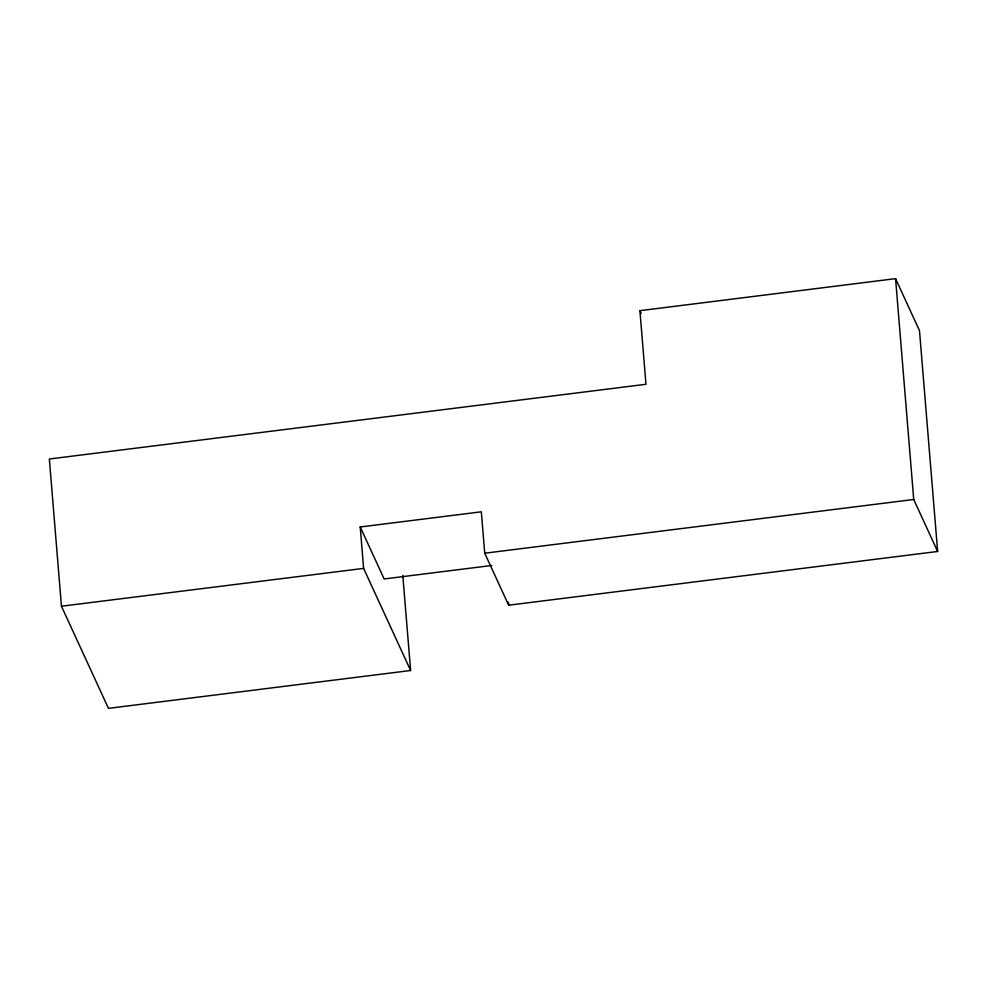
<?xml version="1.0" encoding="UTF-8"?>
<svg xmlns="http://www.w3.org/2000/svg" width="987" height="987" viewBox="0 0 987 987"><rect width="100%" height="100%" fill="white"/><g stroke="black" fill="none" stroke-linecap="round" stroke-linejoin="round"><path stroke-width="1.48" d="M639.909 310.671L895.567 278.642L919.489 330.633L937.65 551.474L508.65 605.204L484.728 553.213L481.323 511.809L360.218 526.972L363.623 568.389L410.617 670.506L108.447 708.358L61.453 606.228L49.35 459.004L645.967 384.276L639.909 310.671L641.168 313.41M61.453 606.228L363.623 568.389M484.728 553.213L913.728 499.484L937.65 551.474M491.625 565.502L384.14 578.962L360.218 526.972M895.567 278.642L913.728 499.484M508.404 602.132L508.65 605.204M402.795 575.421L410.617 670.506"/></g></svg>
